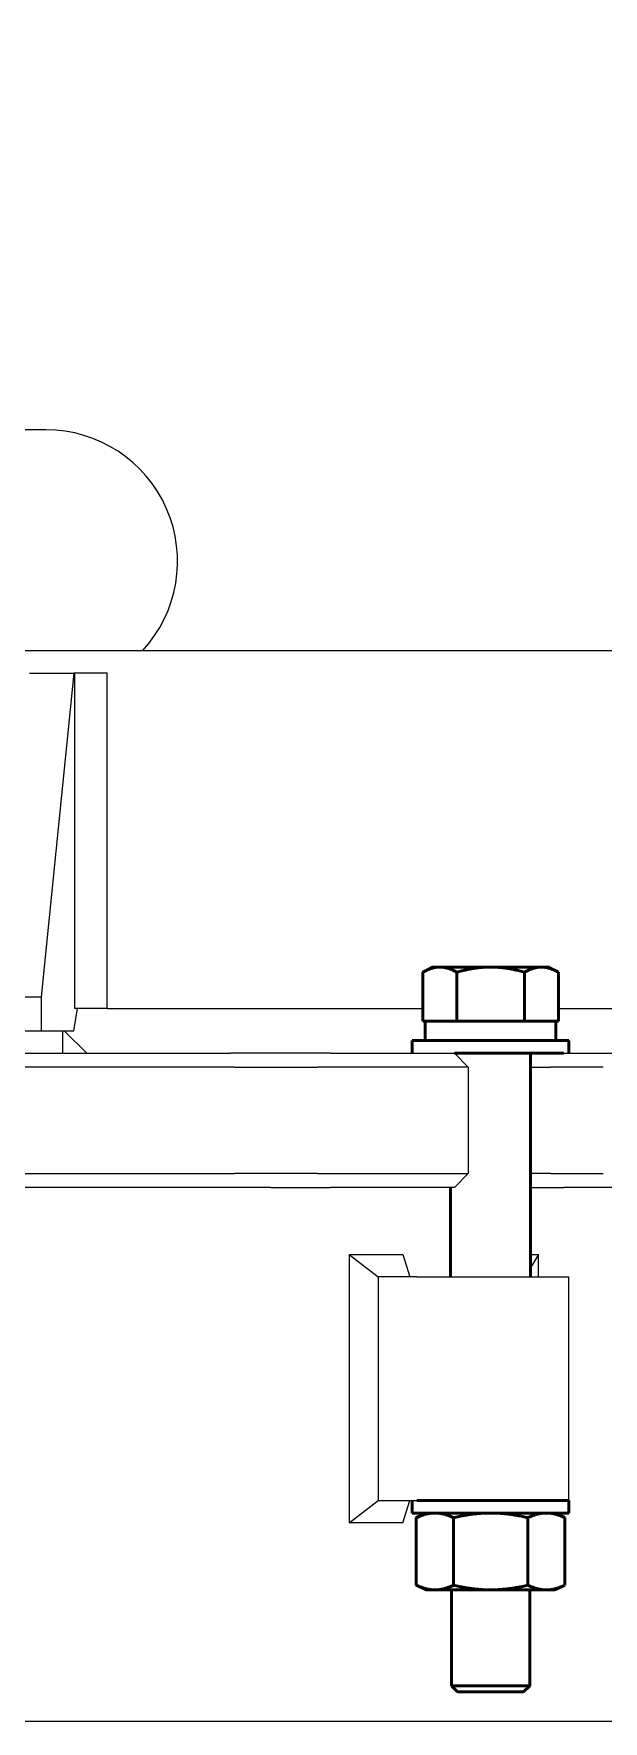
# Model space of a CAD drawing. Header units: inches. Extents: x 20 to 536, y 8 to 344.
# Drawn here: x 430.17 to 436.53, y 143.82 to 162.68 of the extents above; entities that cross this region are included whole.
import ezdxf

# ---------------------------------------------------------------- set-up
doc = ezdxf.new("R2010")
doc.units = ezdxf.units.IN
doc.header["$LTSCALE"] = 16
doc.header["$MEASUREMENT"] = 0
doc.layers.add('Symbol', color=7, linetype='Continuous', lineweight=25)
doc.layers.add('Visible (ANSI)', color=7, linetype='Continuous', lineweight=50)
doc.styles.add('Standard D-E', font='arial.ttf')
doc.dimstyles.new('Default D-E$7', dxfattribs={"dimscale": 16, "dimtxt": 0.15, "dimasz": 0.098425, "dimexe": 0.125, "dimexo": 0.0625, "dimgap": 0.031496, "dimtad": 0, "dimtih": 1, "dimtoh": 1, "dimrnd": 1e-08, "dimzin": 4, "dimdsep": 46, "dimtxsty": 'Standard D-E', "dimcen": 0.09, "dimdle": 0.393701, "dimclrd": 256, "dimclre": 256, "dimclrt": 256, "dimadec": 0, "dimazin": 1, "dimtfac": 1, "dimtofl": 0, "dimtmove": 0, "dimatfit": 3, "dimfxl": 1, "dimtolj": 1, "dimtzin": 4, "dimlwd": -1, "dimlwe": -1, "dimarcsym": 0})

msp = doc.modelspace()

# ---------------------------------------------------------------- linework, layer by layer
at = {"layer": 'Visible (ANSI)', "linetype": 'Continuous', "lineweight": 18}
for p, q in [((430.303521, 158.25614), (419.714879, 158.25614)), ((441.018138, 155.78516), (417.774064, 155.78516)), ((430.121602, 155.53516), (430.614173, 155.53516)), ((430.614173, 155.53516), (430.250089, 151.91516)), ((430.625766, 155.53516), (430.614173, 155.53516)), ((430.987291, 155.53516), (430.625766, 155.53516)), ((430.625766, 151.78516), (430.625766, 155.53516)), ((430.987291, 151.78516), (430.987291, 155.53516)), ((429.757518, 151.91516), (430.250089, 151.91516)), ((430.250089, 151.91516), (430.250089, 151.53516)), ((430.614173, 151.53516), (430.657108, 151.78516)), ((430.987291, 151.78516), (430.625766, 151.78516)), ((430.987291, 151.78516), (434.514487, 151.78516)), ((436.029451, 151.78516), (443.585599, 151.78516)), ((429.757518, 151.53516), (430.250089, 151.53516)), ((430.250089, 151.53516), (430.614173, 151.53516)), ((430.487403, 151.53516), (430.487403, 151.28516)), ((430.5092, 151.53516), (430.7592, 151.28516)), ((427.452734, 151.28516), (432.371499, 151.28516)), ((432.411759, 151.13016), (427.466096, 151.13016)), ((433.157127, 151.28516), (432.371499, 151.28516)), ((432.411759, 151.13016), (433.011474, 151.13016)), ((433.011474, 151.13016), (433.338518, 151.13016)), ((433.484171, 151.28516), (433.157127, 151.28516)), ((434.588575, 151.13016), (433.338518, 151.13016)), ((433.484171, 151.28516), (434.540468, 151.28516)), ((434.540468, 151.28516), (434.80253, 151.28516)), ((434.851959, 151.13016), (434.588575, 151.13016)), ((434.80253, 151.28516), (434.867235, 151.28516)), ((435.022235, 151.13016), (434.851959, 151.13016)), ((434.867235, 151.28516), (435.022235, 151.13016)), ((435.022235, 151.13016), (435.022235, 149.94016)), ((435.719469, 151.13016), (435.94685, 151.13016)), ((436.273008, 151.13016), (435.94685, 151.13016)), ((436.092503, 151.28516), (436.085899, 151.28516)), ((436.092503, 151.28516), (436.216443, 151.28516)), ((436.216443, 151.28516), (436.473029, 151.28516)), ((436.530889, 151.13016), (436.273008, 151.13016)), ((436.473029, 151.28516), (437.002596, 151.28516)), ((427.466096, 149.94016), (432.411759, 149.94016)), ((433.011474, 149.94016), (432.411759, 149.94016)), ((433.338518, 149.94016), (433.011474, 149.94016)), ((433.338518, 149.94016), (434.588575, 149.94016)), ((434.588575, 149.94016), (434.851959, 149.94016)), ((434.851959, 149.94016), (435.022235, 149.94016)), ((434.867235, 149.78516), (435.022235, 149.94016)), ((435.94685, 149.94016), (435.719469, 149.94016)), ((435.94685, 149.94016), (436.273008, 149.94016)), ((436.273008, 149.94016), (436.530889, 149.94016)), ((432.817849, 149.78516), (427.046508, 149.78516)), ((432.817849, 149.78516), (433.157127, 149.78516)), ((433.157127, 149.78516), (433.484171, 149.78516)), ((434.540468, 149.78516), (433.484171, 149.78516)), ((434.80253, 149.78516), (434.540468, 149.78516)), ((434.867235, 149.78516), (434.80253, 149.78516)), ((435.719469, 149.78516), (435.733104, 149.78516)), ((435.733104, 149.78516), (436.092503, 149.78516)), ((436.216443, 149.78516), (436.092503, 149.78516)), ((436.473029, 149.78516), (436.216443, 149.78516)), ((437.002596, 149.78516), (436.473029, 149.78516)), ((433.692571, 149.035063), (433.692571, 146.035258)), ((433.692571, 149.035063), (434.289993, 149.035063)), ((433.692571, 149.035063), (434.015923, 148.78516)), ((434.289993, 149.035063), (434.371375, 148.78516)), ((435.719469, 149.035063), (435.806696, 149.035063)), ((435.806696, 149.035063), (435.719469, 148.886078)), ((435.806696, 148.78516), (435.806696, 149.035063)), ((434.449738, 148.78516), (434.015923, 148.78516)), ((434.015923, 148.78516), (434.015923, 146.28516)), ((434.449738, 148.78516), (436.146969, 148.78516)), ((436.146969, 146.28516), (436.146969, 148.78516)), ((433.692571, 146.035258), (434.015923, 146.28516)), ((434.015923, 146.28516), (434.449738, 146.28516)), ((434.289993, 146.035258), (434.371375, 146.28516)), ((436.146969, 146.28516), (434.449738, 146.28516)), ((434.289993, 146.035258), (433.692571, 146.035258)), ((396.507869, 143.81641), (447.382772, 143.81641))]:
    msp.add_line(p, q, dxfattribs=at)
at = {"layer": 'Visible (ANSI)'}
for p, q in [((434.514487, 151.644789), (434.514487, 152.190198)), ((434.615969, 152.248789), (434.515332, 152.190686)), ((434.704494, 152.248789), (434.615969, 152.248789)), ((435.273242, 152.248789), (434.704494, 152.248789)), ((434.894501, 151.644789), (434.894501, 152.190198)), ((435.840717, 152.248789), (435.273242, 152.248789)), ((435.651983, 151.644789), (435.651983, 152.190198)), ((435.927969, 152.248789), (435.840717, 152.248789)), ((435.927969, 152.248789), (436.028607, 152.190686)), ((436.029451, 151.644789), (436.029451, 152.190198)), ((434.704494, 151.644789), (434.514487, 151.644789)), ((434.542469, 151.644785), (436.001469, 151.644785)), ((434.542469, 151.644785), (434.542469, 151.425785)), ((434.615969, 151.644789), (434.615969, 151.644785)), ((434.894501, 151.644789), (434.704494, 151.644789)), ((435.273242, 151.644789), (434.894501, 151.644789)), ((435.651983, 151.644789), (435.273242, 151.644789)), ((435.840717, 151.644789), (435.651983, 151.644789)), ((436.029451, 151.644789), (435.840717, 151.644789)), ((435.927969, 151.644789), (435.927969, 151.644785)), ((436.001469, 151.644785), (436.001469, 151.425785)), ((436.146969, 151.425785), (434.396969, 151.425785)), ((434.396969, 151.28516), (434.396969, 151.425785)), ((436.146969, 151.28516), (436.146969, 151.425785)), ((434.867235, 151.28516), (436.085899, 151.28516)), ((435.719469, 151.28516), (435.719469, 148.78516)), ((434.824469, 149.78516), (434.824469, 148.78516)), ((434.396969, 146.144535), (434.396969, 146.28516)), ((436.146969, 146.28516), (434.449738, 146.28516)), ((436.146969, 146.144535), (436.146969, 146.28516)), ((434.396969, 146.144535), (436.146969, 146.144535)), ((434.441741, 145.337403), (434.441741, 146.092668)), ((434.552969, 146.144535), (434.442667, 146.093101)), ((434.85825, 145.337403), (434.85825, 146.092668)), ((435.688478, 145.337403), (435.688478, 146.092668)), ((435.990969, 146.144535), (436.101272, 146.093101)), ((436.102197, 145.337403), (436.102197, 146.092668)), ((434.552969, 145.285535), (434.442667, 145.33697)), ((434.552969, 145.285535), (434.649995, 145.285535)), ((434.649995, 145.285535), (435.273364, 145.285535)), ((434.834469, 145.285535), (434.834469, 144.2109)), ((435.273364, 145.285535), (435.895338, 145.285535)), ((435.709469, 145.285535), (435.709469, 144.2109)), ((435.895338, 145.285535), (435.990969, 145.285535)), ((435.990969, 145.285535), (436.101272, 145.33697)), ((434.834469, 144.2109), (435.709469, 144.2109)), ((434.90263, 144.144785), (434.834469, 144.2109)), ((435.641308, 144.144785), (435.709469, 144.2109)), ((435.641308, 144.144785), (434.90263, 144.144785))]:
    msp.add_line(p, q, dxfattribs=at)
at = {"layer": 'Visible (ANSI)', "linetype": 'Continuous', "lineweight": 18}
msp.add_arc((430.303521, 156.78522), 1.47092, 317.1651688, 90, dxfattribs=at)
at = {"layer": 'Visible (ANSI)'}
for points, weights in [([(434.704494, 152.248789), (434.616311, 152.248789), (434.514487, 152.190198)], [1, 1.0379548493, 1]), ([(434.514487, 152.190198), (434.51491, 152.190443), (434.515332, 152.190686)], [1, 1.00015275945, 1.00030428927]), ([(434.894501, 152.190198), (434.792676, 152.248789), (434.704494, 152.248789)], [1, 1.0379548493, 1]), ([(435.273242, 152.248789), (435.097467, 152.248789), (434.894501, 152.190198)], [1, 1.0379548493, 1]), ([(435.651983, 152.190198), (435.449016, 152.248789), (435.273242, 152.248789)], [1, 1.0379548493, 1]), ([(435.840717, 152.248789), (435.753125, 152.248789), (435.651983, 152.190198)], [1, 1.0379548493, 1]), ([(436.029451, 152.190198), (435.928309, 152.248789), (435.840717, 152.248789)], [1, 1.0379548493, 1]), ([(434.649995, 146.144535), (434.553344, 146.144535), (434.441741, 146.092668)], [1, 1.0379548493, 1]), ([(434.441741, 146.092668), (434.442204, 146.092885), (434.442667, 146.093101)], [1, 1.00015275945, 1.00030428927]), ([(434.85825, 146.092668), (434.746647, 146.144535), (434.649995, 146.144535)], [1, 1.0379548493, 1]), ([(435.273364, 146.144535), (435.080709, 146.144535), (434.85825, 146.092668)], [1, 1.0379548493, 1]), ([(435.688478, 146.092668), (435.466019, 146.144535), (435.273364, 146.144535)], [1, 1.0379548493, 1]), ([(435.895338, 146.144535), (435.799334, 146.144535), (435.688478, 146.092668)], [1, 1.0379548493, 1]), ([(436.102197, 146.092668), (435.991342, 146.144535), (435.895338, 146.144535)], [1, 1.0379548493, 1]), ([(434.442667, 145.33697), (434.442204, 145.337186), (434.441741, 145.337403)], [1.00030428927, 1.00015275945, 1]), ([(434.441741, 145.337403), (434.553344, 145.285535), (434.649995, 145.285535)], [1, 1.0379548493, 1]), ([(434.649995, 145.285535), (434.746647, 145.285535), (434.85825, 145.337403)], [1, 1.0379548493, 1]), ([(434.85825, 145.337403), (435.080709, 145.285535), (435.273364, 145.285535)], [1, 1.0379548493, 1]), ([(435.273364, 145.285535), (435.466019, 145.285535), (435.688478, 145.337403)], [1, 1.0379548493, 1]), ([(435.688478, 145.337403), (435.799334, 145.285535), (435.895338, 145.285535)], [1, 1.0379548493, 1]), ([(435.895338, 145.285535), (435.991342, 145.285535), (436.102197, 145.337403)], [1, 1.0379548493, 1])]:
    msp.add_rational_spline(points, weights, degree=2, dxfattribs=at)

# ---------------------------------------------------------------- leaders
at = {"layer": 'Symbol', "annotation_type": 0, "has_hookline": 1, "hookline_direction": 0, "text_width": 28.421829}
msp.add_leader([(426.814054, 159.7433), (430.814611, 175.999008), (432.389414, 175.999008)], dimstyle='Default D-E$7', override={"dimtad": 0}, dxfattribs=at)

doc.saveas('drawing.dxf')
